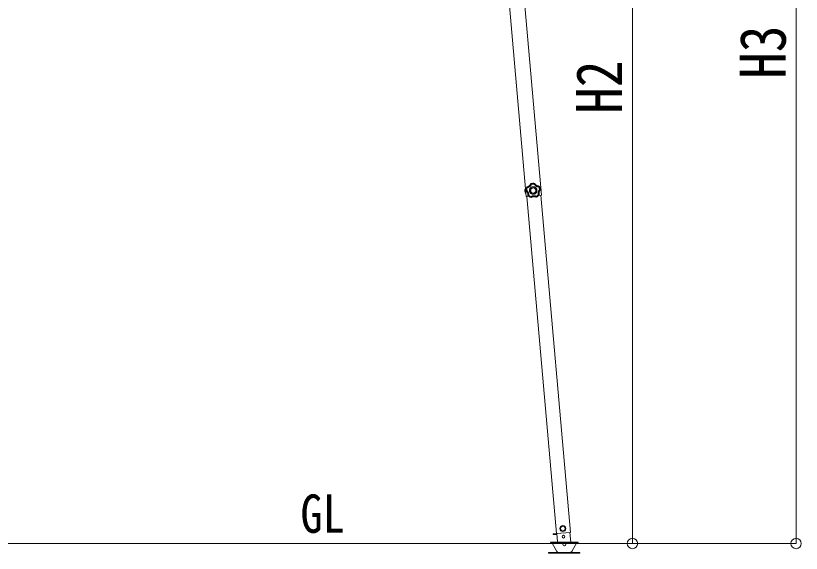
# Model space of a CAD drawing. Units: millimetres at full size, sheet at 1:30; details may follow other scales. Extents: x -8385 to 8479, y -5853 to 5787.
# Drawn here: x -3271 to -1019, y -1374 to 167 of the extents above; entities that cross this region are included whole.
import ezdxf
from ezdxf.enums import TextEntityAlignment as Align

# ---------------------------------------------------------------- set-up
doc = ezdxf.new("R2010")
doc.units = ezdxf.units.MM
doc.header["$LTSCALE"] = 30
doc.header["$PDMODE"] = 32
doc.header["$PDSIZE"] = 30
for name, color, linetype, lineweight in [('0-0_0', 7, 'Continuous', 9), ('0-A_寸法', 6, 'Continuous', 9), ('1-2_GLASS_SEAL', 4, 'Continuous', 9)]:
    doc.layers.add(name, color=color, linetype=linetype, lineweight=lineweight)
doc.styles.add('ＭＳ ゴシック', font='')
doc.styles.get('ＭＳ ゴシック').set_extended_font_data('MS Gothic')

msp = doc.modelspace()

# ---------------------------------------------------------------- linework, layer by layer
at = {"layer": '0-0_0'}
msp.add_line((-4369.42, -1345.53), (-1507.03, -1345.53), dxfattribs=at)
at = {"layer": '0-A_寸法'}
for p, q in [((-1034.08, -1345.53), (-1034.08, 1467.47)), ((-1503.09, 1267.07), (-1503.09, -1345.53)), ((-1503.09, -1345.53), (-1831.92, -1345.53)), ((-1034.08, -1345.53), (-1503.09, -1345.53))]:
    msp.add_line(p, q, dxfattribs=at)
for p in [(-1503.09, -1345.53), (-1034.08, -1345.53)]:
    msp.add_point(p, dxfattribs=at)
at = {"layer": '1-2_GLASS_SEAL'}
for p, q in [((-1947.47, 1241.97), (-1807.59, -351.15)), ((-1903.64, 1245.82), (-1763.76, -347.3)), ((-1794.48, -314.26), (-1794.8, -314.59)), ((-1794.48, -314.26), (-1794.8, -314.59)), ((-1794.57, -314.9), (-1794.8, -314.59)), ((-1794.25, -314.57), (-1794.57, -314.91)), ((-1794.25, -314.57), (-1794.57, -314.9)), ((-1794.48, -314.26), (-1794.25, -314.57)), ((-1783.59, -313.83), (-1783.4, -313.49)), ((-1783.23, -314.11), (-1783.59, -313.83)), ((-1783.23, -314.11), (-1783.59, -313.83)), ((-1783.04, -313.77), (-1783.4, -313.49)), ((-1783.04, -313.77), (-1783.4, -313.49)), ((-1783.04, -313.77), (-1783.23, -314.11)), ((-1810.74, -329.18), (-1810.03, -329.13)), ((-1810.74, -329.18), (-1810.29, -335.67)), ((-1809.83, -342.15), (-1810.29, -335.67)), ((-1810.03, -329.13), (-1809.12, -342.1)), ((-1808.52, -334.57), (-1808.16, -334.44)), ((-1808.52, -334.57), (-1808.3, -334.97)), ((-1808.52, -334.57), (-1808.3, -334.97)), ((-1807.94, -334.85), (-1808.3, -334.97)), ((-1808.16, -334.44), (-1807.94, -334.85)), ((-1808.15, -334.44), (-1807.94, -334.85)), ((-1805.45, -323.53), (-1805.83, -323.79)), ((-1805.45, -323.53), (-1805.83, -323.79)), ((-1805.57, -324.07), (-1805.83, -323.79)), ((-1805.19, -323.82), (-1805.57, -324.07)), ((-1805.19, -323.82), (-1805.57, -324.07)), ((-1805.45, -323.53), (-1805.19, -323.82)), ((-1771.47, -321.46), (-1771.25, -321.14)), ((-1771.06, -321.66), (-1771.47, -321.46)), ((-1771.06, -321.66), (-1771.47, -321.46)), ((-1770.83, -321.34), (-1771.25, -321.14)), ((-1770.83, -321.34), (-1771.24, -321.14)), ((-1770.83, -321.34), (-1771.06, -321.66)), ((-1767.21, -332), (-1767.05, -331.57)), ((-1767.21, -332), (-1767.05, -331.57)), ((-1766.83, -332.07), (-1767.21, -332)), ((-1767.05, -331.57), (-1766.67, -331.64)), ((-1766.83, -332.07), (-1766.67, -331.64)), ((-1766.83, -332.07), (-1766.67, -331.64)), ((-1809.83, -342.15), (-1809.12, -342.1)), ((-1807.59, -351.15), (-1800.53, -350.53)), ((-1721.27, -1317.16), (-1806.1, -351.02)), ((-1803.09, -347.87), (-1802.74, -347.7)), ((-1803.09, -347.87), (-1802.97, -348.31)), ((-1803.09, -347.87), (-1802.97, -348.31)), ((-1802.62, -348.14), (-1802.97, -348.31)), ((-1802.74, -347.7), (-1802.62, -348.14)), ((-1802.74, -347.7), (-1802.62, -348.14)), ((-1793.55, -353.81), (-1793.1, -353.73)), ((-1793.55, -353.81), (-1793.1, -353.73)), ((-1793.55, -354.2), (-1793.55, -353.81)), ((-1793.55, -354.2), (-1793.1, -354.11)), ((-1793.55, -354.2), (-1793.1, -354.11)), ((-1793.1, -353.73), (-1793.1, -354.11)), ((-1779.27, -352.76), (-1778.82, -352.78)), ((-1779.22, -353.14), (-1779.27, -352.76)), ((-1779.27, -352.76), (-1778.82, -352.78)), ((-1779.22, -353.14), (-1778.77, -353.16)), ((-1779.22, -353.14), (-1778.77, -353.16)), ((-1778.82, -352.78), (-1778.77, -353.16)), ((-1771.84, -348.01), (-1763.76, -347.3)), ((-1770.63, -345.9), (-1770.56, -345.45)), ((-1770.63, -345.9), (-1770.56, -345.45)), ((-1770.26, -346.02), (-1770.63, -345.9)), ((-1770.56, -345.45), (-1770.2, -345.57)), ((-1770.26, -346.02), (-1770.2, -345.57)), ((-1770.25, -346.02), (-1770.19, -345.57)), ((-1680.43, -1313.57), (-1765.26, -347.44)), ((-1730.14, -1318.23), (-1720.28, -1317.36)), ((-1720.28, -1317.36), (-1730.14, -1318.22)), ((-1730.14, -1318.23), (-1729.97, -1320.22)), ((-1720.1, -1319.36), (-1729.97, -1320.22)), ((-1721.28, -1317.15), (-1680.43, -1313.58)), ((-1720.3, -1317.06), (-1718.19, -1341.23)), ((-1679.78, -1341.9), (-1682.25, -1313.74)), ((-1738.46, -1341.58), (-1658.46, -1341.58)), ((-1738.46, -1342.58), (-1738.46, -1341.58)), ((-1738.46, -1342.58), (-1658.46, -1342.58)), ((-1719.76, -1368.58), (-1734.49, -1343.08)), ((-1662.42, -1343.08), (-1677.15, -1368.58)), ((-1658.46, -1341.58), (-1658.46, -1342.58))]:
    msp.add_line(p, q, dxfattribs=at)
for points in [[(-1794.8, -314.59), (-1795, -315.23), (-1795.24, -315.86), (-1795.48, -316.4), (-1795.63, -316.7), (-1795.78, -317), (-1795.94, -317.29), (-1796.11, -317.58), (-1796.29, -317.87), (-1796.92, -318.75), (-1797.79, -319.76), (-1798.77, -320.68), (-1799.84, -321.48), (-1800.98, -322.16), (-1801.96, -322.63), (-1802.28, -322.76), (-1802.59, -322.87), (-1802.91, -322.98), (-1803.23, -323.08), (-1803.55, -323.18), (-1804.12, -323.32), (-1804.78, -323.44), (-1805.45, -323.53)], [(-1805.19, -323.82), (-1804.53, -323.72), (-1803.88, -323.6), (-1803.3, -323.46), (-1802.98, -323.36), (-1802.67, -323.26), (-1802.35, -323.16), (-1802.04, -323.04), (-1801.74, -322.92), (-1801.24, -322.7), (-1800.65, -322.4), (-1800.08, -322.07), (-1799.77, -321.88), (-1799.5, -321.7), (-1799.23, -321.51), (-1798.96, -321.31), (-1798.7, -321.1), (-1798.2, -320.67), (-1797.27, -319.74), (-1796.44, -318.72), (-1795.91, -317.92), (-1795.58, -317.35), (-1795.28, -316.76), (-1795.01, -316.15), (-1794.77, -315.54), (-1794.57, -314.9)], [(-1794.57, -314.91), (-1794.53, -314.93), (-1794.46, -314.99), (-1794.34, -315.08), (-1794.2, -315.19), (-1794.02, -315.32), (-1793.82, -315.48), (-1793.61, -315.65), (-1793.38, -315.84), (-1793.14, -316.04), (-1792.9, -316.24), (-1793.15, -316.89), (-1793.43, -317.53), (-1793.7, -318.08), (-1793.86, -318.39), (-1794.04, -318.69), (-1794.22, -318.99), (-1794.4, -319.29), (-1794.6, -319.58), (-1795.21, -320.41), (-1796.12, -321.45), (-1797.13, -322.4), (-1797.49, -322.69), (-1797.76, -322.91), (-1798.04, -323.12), (-1798.32, -323.32), (-1798.61, -323.51), (-1799, -323.76), (-1799.6, -324.1), (-1800.21, -324.42), (-1800.83, -324.71), (-1801.47, -324.97), (-1802.13, -325.2), (-1802.8, -325.39), (-1803.47, -325.56), (-1804.16, -325.69)], [(-1783.4, -313.49), (-1786.19, -313.12), (-1788.99, -313.13), (-1791.77, -313.51), (-1794.48, -314.26)], [(-1783.4, -313.49), (-1786.19, -313.12), (-1788.99, -313.13), (-1791.77, -313.51), (-1794.48, -314.26)], [(-1783.59, -313.83), (-1786.27, -313.49), (-1788.97, -313.5), (-1791.64, -313.86), (-1794.25, -314.57)], [(-1794.25, -314.57), (-1794.22, -314.61), (-1794.16, -314.68), (-1794.07, -314.79), (-1793.95, -314.93), (-1793.8, -315.1), (-1793.64, -315.3), (-1793.47, -315.51), (-1793.28, -315.75), (-1793.09, -315.99), (-1792.9, -316.24)], [(-1783.59, -313.83), (-1783.61, -313.87), (-1783.66, -313.95), (-1783.74, -314.07), (-1783.84, -314.22), (-1783.95, -314.41), (-1784.09, -314.63), (-1784.23, -314.87), (-1784.38, -315.12), (-1784.54, -315.39), (-1784.69, -315.67)], [(-1783.23, -314.11), (-1783.26, -314.14), (-1783.32, -314.21), (-1783.42, -314.31), (-1783.55, -314.44), (-1783.71, -314.6), (-1783.88, -314.78), (-1784.07, -314.99), (-1784.27, -315.2), (-1784.48, -315.43), (-1784.69, -315.67)], [(-1783.23, -314.11), (-1782.93, -314.71), (-1782.61, -315.29), (-1782.26, -315.85), (-1781.88, -316.4), (-1781.47, -316.92), (-1781.04, -317.42), (-1780.58, -317.89), (-1780.1, -318.33), (-1779.76, -318.62), (-1779.51, -318.82), (-1779.24, -319.02), (-1778.97, -319.22), (-1778.7, -319.4), (-1778.32, -319.64), (-1777.17, -320.26), (-1775.95, -320.76), (-1775.01, -321.05), (-1774.68, -321.13), (-1774.36, -321.2), (-1774.03, -321.26), (-1773.71, -321.32), (-1773.38, -321.36), (-1772.79, -321.42), (-1772.13, -321.46), (-1771.47, -321.46)], [(-1771.24, -321.14), (-1771.92, -321.14), (-1772.59, -321.11), (-1773.17, -321.05), (-1773.5, -321.01), (-1773.83, -320.95), (-1774.16, -320.89), (-1774.49, -320.81), (-1774.82, -320.73), (-1775.86, -320.41), (-1777.08, -319.89), (-1778.26, -319.25), (-1779.35, -318.48), (-1780.36, -317.6), (-1781.1, -316.81), (-1781.32, -316.55), (-1781.53, -316.29), (-1781.73, -316.02), (-1781.92, -315.75), (-1782.11, -315.47), (-1782.42, -314.97), (-1782.75, -314.38), (-1783.04, -313.77)], [(-1805.84, -323.79), (-1807.05, -326.33), (-1807.91, -329), (-1808.4, -331.76), (-1808.52, -334.57)], [(-1805.83, -323.79), (-1807.05, -326.33), (-1807.9, -329), (-1808.4, -331.76), (-1808.52, -334.57)], [(-1808.3, -334.97), (-1807.76, -335.36), (-1807.24, -335.79), (-1806.8, -336.18), (-1806.56, -336.41), (-1806.32, -336.65), (-1806.09, -336.89), (-1805.87, -337.15), (-1805.65, -337.4), (-1805, -338.27), (-1804.31, -339.41), (-1803.75, -340.63), (-1803.31, -341.89), (-1803.02, -343.19), (-1802.88, -344.27), (-1802.85, -344.6), (-1802.84, -344.94), (-1802.83, -345.28), (-1802.84, -345.61), (-1802.85, -345.95), (-1802.89, -346.54), (-1802.97, -347.2), (-1803.09, -347.87)], [(-1805.57, -324.07), (-1806.72, -326.52), (-1807.54, -329.09), (-1808.02, -331.74), (-1808.15, -334.44)], [(-1808.15, -334.44), (-1808.11, -334.43), (-1808.03, -334.39), (-1807.89, -334.33), (-1807.72, -334.27), (-1807.51, -334.18), (-1807.28, -334.09), (-1807.02, -333.99), (-1806.74, -333.89), (-1806.45, -333.78), (-1806.15, -333.67)], [(-1807.94, -334.85), (-1807.9, -334.82), (-1807.82, -334.77), (-1807.71, -334.69), (-1807.55, -334.58), (-1807.37, -334.46), (-1807.16, -334.32), (-1806.93, -334.17), (-1806.68, -334), (-1806.42, -333.84), (-1806.15, -333.67), (-1805.61, -334.11), (-1805.09, -334.57), (-1804.65, -335), (-1804.41, -335.26), (-1804.17, -335.51), (-1803.94, -335.78), (-1803.72, -336.04), (-1803.5, -336.32), (-1802.9, -337.16), (-1802.19, -338.35), (-1801.6, -339.6), (-1801.43, -340.03), (-1801.31, -340.36), (-1801.2, -340.69), (-1801.1, -341.02), (-1801, -341.35), (-1800.89, -341.8), (-1800.74, -342.47), (-1800.63, -343.15), (-1800.55, -343.83), (-1800.5, -344.52), (-1800.49, -345.22), (-1800.5, -345.92), (-1800.56, -346.61), (-1800.64, -347.31)], [(-1802.74, -347.7), (-1802.63, -347.05), (-1802.55, -346.39), (-1802.5, -345.8), (-1802.49, -345.46), (-1802.49, -345.13), (-1802.5, -344.8), (-1802.51, -344.47), (-1802.53, -344.14), (-1802.59, -343.6), (-1802.69, -342.95), (-1802.82, -342.31), (-1802.91, -341.96), (-1803, -341.64), (-1803.1, -341.32), (-1803.21, -341.01), (-1803.32, -340.7), (-1803.57, -340.08), (-1804.17, -338.91), (-1804.89, -337.81), (-1805.48, -337.05), (-1805.93, -336.56), (-1806.4, -336.09), (-1806.89, -335.65), (-1807.4, -335.24), (-1807.94, -334.85)], [(-1805.57, -324.07), (-1805.56, -324.08), (-1805.54, -324.1), (-1805.52, -324.13), (-1805.49, -324.16), (-1805.45, -324.21), (-1805.41, -324.26), (-1805.36, -324.32), (-1805.31, -324.38), (-1805.25, -324.45), (-1805.18, -324.53), (-1805.1, -324.63), (-1804.95, -324.81), (-1804.78, -325), (-1804.64, -325.16), (-1804.55, -325.26), (-1804.45, -325.37), (-1804.36, -325.48), (-1804.26, -325.59), (-1804.16, -325.69), (-1805.6, -329.57), (-1806.15, -333.67)], [(-1805.19, -323.82), (-1805.18, -323.83), (-1805.17, -323.85), (-1805.15, -323.88), (-1805.13, -323.92), (-1805.11, -323.97), (-1805.08, -324.03), (-1805.04, -324.1), (-1805, -324.17), (-1804.96, -324.26), (-1804.91, -324.35), (-1804.85, -324.45), (-1804.74, -324.66), (-1804.62, -324.89), (-1804.52, -325.07), (-1804.45, -325.19), (-1804.38, -325.32), (-1804.31, -325.44), (-1804.23, -325.57), (-1804.16, -325.69)], [(-1776.76, -333.32), (-1776.89, -332.23), (-1777.13, -331.17), (-1777.47, -330.16), (-1777.9, -329.19), (-1778.42, -328.28), (-1779.02, -327.43), (-1779.7, -326.65), (-1780.45, -325.93), (-1781.26, -325.29), (-1782.13, -324.73), (-1783.06, -324.25), (-1784.03, -323.86), (-1785.04, -323.57), (-1786.1, -323.37), (-1787.18, -323.29), (-1788.28, -323.31), (-1789.38, -323.44), (-1790.44, -323.68), (-1791.45, -324.02), (-1792.41, -324.45), (-1793.32, -324.97), (-1794.17, -325.57), (-1794.96, -326.25), (-1795.68, -326.99), (-1796.32, -327.81), (-1796.88, -328.68), (-1797.36, -329.61), (-1797.74, -330.58), (-1798.04, -331.59), (-1798.23, -332.64), (-1798.32, -333.73), (-1798.3, -334.83), (-1798.17, -335.93), (-1797.93, -336.99), (-1797.59, -338), (-1797.16, -338.96), (-1796.64, -339.87), (-1796.04, -340.72), (-1795.36, -341.51)], [(-1795.36, -341.51), (-1794.61, -342.23), (-1793.8, -342.87), (-1792.93, -343.43), (-1792, -343.91), (-1791.03, -344.29), (-1790.01, -344.59), (-1788.96, -344.78), (-1787.88, -344.87), (-1786.78, -344.85), (-1785.68, -344.71), (-1784.62, -344.48), (-1783.61, -344.14), (-1782.64, -343.71), (-1781.73, -343.19), (-1780.88, -342.59), (-1780.1, -341.91), (-1779.38, -341.16), (-1778.74, -340.35), (-1778.18, -339.47), (-1777.7, -338.55), (-1777.31, -337.58), (-1777.02, -336.56), (-1776.83, -335.51), (-1776.74, -334.43), (-1776.76, -333.32)], [(-1784.69, -315.67), (-1788.83, -315.5), (-1792.9, -316.24)], [(-1771.47, -321.46), (-1771.48, -321.5), (-1771.51, -321.59), (-1771.56, -321.72), (-1771.62, -321.9), (-1771.7, -322.11), (-1771.79, -322.34), (-1771.88, -322.6), (-1771.99, -322.88), (-1772.1, -323.17), (-1772.22, -323.46), (-1772.93, -323.42), (-1773.63, -323.35), (-1774.32, -323.25), (-1775.01, -323.11), (-1775.7, -322.94), (-1776.69, -322.62), (-1777.98, -322.09), (-1779.21, -321.44), (-1779.73, -321.12), (-1780.03, -320.92), (-1780.31, -320.72), (-1780.6, -320.51), (-1780.87, -320.3), (-1781.21, -320.02), (-1781.73, -319.56), (-1782.23, -319.07), (-1782.7, -318.56), (-1783.15, -318.02), (-1783.58, -317.46), (-1783.98, -316.88), (-1784.35, -316.28), (-1784.69, -315.67)], [(-1770.56, -345.45), (-1770.61, -345.45), (-1770.7, -345.45), (-1770.85, -345.44), (-1771.03, -345.44), (-1771.25, -345.43), (-1771.5, -345.42), (-1771.78, -345.41), (-1772.08, -345.39), (-1772.39, -345.37), (-1772.7, -345.35), (-1772.88, -344.67), (-1773.03, -343.98), (-1773.15, -343.29), (-1773.23, -342.59), (-1773.28, -341.89), (-1773.29, -340.84), (-1773.18, -339.46), (-1772.94, -338.08), (-1772.8, -337.49), (-1772.7, -337.15), (-1772.6, -336.81), (-1772.49, -336.48), (-1772.37, -336.15), (-1772.21, -335.74), (-1771.93, -335.1), (-1771.62, -334.48), (-1771.28, -333.87), (-1770.91, -333.28), (-1770.51, -332.7), (-1770.08, -332.14), (-1769.62, -331.6), (-1769.14, -331.08)], [(-1771.06, -321.66), (-1771.08, -321.7), (-1771.13, -321.78), (-1771.21, -321.9), (-1771.3, -322.06), (-1771.42, -322.25), (-1771.56, -322.46), (-1771.71, -322.69), (-1771.87, -322.94), (-1772.05, -323.2), (-1772.22, -323.46)], [(-1769.14, -331.08), (-1770.26, -327.1), (-1772.22, -323.46)], [(-1767.21, -332), (-1767.69, -332.46), (-1768.14, -332.95), (-1768.57, -333.45), (-1768.97, -333.98), (-1769.34, -334.54), (-1769.68, -335.1), (-1769.98, -335.68), (-1770.26, -336.28), (-1770.43, -336.68), (-1770.54, -336.99), (-1770.65, -337.31), (-1770.75, -337.62), (-1770.84, -337.94), (-1770.95, -338.37), (-1771.19, -339.66), (-1771.29, -340.97), (-1771.27, -341.96), (-1771.25, -342.29), (-1771.21, -342.62), (-1771.17, -342.95), (-1771.12, -343.28), (-1771.07, -343.6), (-1770.94, -344.18), (-1770.77, -344.82), (-1770.56, -345.45)], [(-1767.05, -331.57), (-1767.56, -328.91), (-1768.4, -326.35), (-1769.57, -323.92), (-1771.06, -321.66)], [(-1770.19, -345.57), (-1770.4, -344.93), (-1770.58, -344.28), (-1770.7, -343.71), (-1770.76, -343.38), (-1770.81, -343.04), (-1770.85, -342.71), (-1770.89, -342.38), (-1770.91, -342.04), (-1770.92, -340.95), (-1770.81, -339.63), (-1770.56, -338.31), (-1770.17, -337.03), (-1769.64, -335.81), (-1769.12, -334.85), (-1768.94, -334.57), (-1768.76, -334.29), (-1768.56, -334.01), (-1768.36, -333.74), (-1768.16, -333.48), (-1767.78, -333.03), (-1767.32, -332.54), (-1766.83, -332.07)], [(-1766.67, -331.64), (-1767.18, -328.87), (-1768.06, -326.21), (-1769.28, -323.69), (-1770.83, -321.34)], [(-1766.67, -331.64), (-1767.18, -328.87), (-1768.06, -326.21), (-1769.28, -323.69), (-1770.83, -321.34)], [(-1767.05, -331.57), (-1767.09, -331.56), (-1767.19, -331.53), (-1767.33, -331.5), (-1767.51, -331.45), (-1767.72, -331.4), (-1767.97, -331.34), (-1768.24, -331.28), (-1768.53, -331.21), (-1768.83, -331.15), (-1769.14, -331.08)], [(-1767.21, -332), (-1767.25, -331.98), (-1767.33, -331.94), (-1767.46, -331.87), (-1767.63, -331.79), (-1767.83, -331.69), (-1768.05, -331.58), (-1768.3, -331.46), (-1768.57, -331.34), (-1768.85, -331.21), (-1769.14, -331.08)], [(-1802.97, -348.31), (-1800.93, -350.25), (-1798.66, -351.89), (-1796.19, -353.21), (-1793.55, -354.2)], [(-1802.97, -348.31), (-1800.93, -350.25), (-1798.66, -351.89), (-1796.19, -353.21), (-1793.55, -354.2)], [(-1802.74, -347.7), (-1802.7, -347.69), (-1802.61, -347.68), (-1802.47, -347.66), (-1802.28, -347.63), (-1802.07, -347.59), (-1801.82, -347.54), (-1801.55, -347.49), (-1801.25, -347.43), (-1800.95, -347.37), (-1800.64, -347.31)], [(-1802.62, -348.14), (-1802.58, -348.13), (-1802.49, -348.09), (-1802.36, -348.04), (-1802.18, -347.97), (-1801.98, -347.88), (-1801.74, -347.79), (-1801.49, -347.68), (-1801.21, -347.56), (-1800.93, -347.44), (-1800.64, -347.31)], [(-1802.62, -348.14), (-1800.65, -350), (-1798.46, -351.57), (-1796.09, -352.85), (-1793.55, -353.81)], [(-1800.64, -347.31), (-1797.4, -349.87), (-1793.67, -351.66)], [(-1793.1, -353.73), (-1793.11, -353.68), (-1793.14, -353.59), (-1793.18, -353.46), (-1793.24, -353.28), (-1793.3, -353.07), (-1793.37, -352.82), (-1793.44, -352.56), (-1793.52, -352.27), (-1793.59, -351.97), (-1793.67, -351.66), (-1793.08, -351.28), (-1792.47, -350.92), (-1791.85, -350.6), (-1791.21, -350.31), (-1790.55, -350.04), (-1789.56, -349.71), (-1788.21, -349.38), (-1786.83, -349.19), (-1786.22, -349.14), (-1785.87, -349.13), (-1785.51, -349.12), (-1785.16, -349.13), (-1784.81, -349.14), (-1784.38, -349.16), (-1783.68, -349.23), (-1782.99, -349.33), (-1782.31, -349.47), (-1781.63, -349.64), (-1780.96, -349.84), (-1780.29, -350.07), (-1779.64, -350.34), (-1779, -350.64)], [(-1793.55, -353.81), (-1793.56, -353.76), (-1793.56, -353.67), (-1793.58, -353.52), (-1793.59, -353.34), (-1793.6, -353.12), (-1793.62, -352.86), (-1793.63, -352.59), (-1793.65, -352.29), (-1793.66, -351.98), (-1793.67, -351.66)], [(-1779.27, -352.76), (-1779.86, -352.45), (-1780.46, -352.17), (-1781.08, -351.92), (-1781.7, -351.7), (-1782.34, -351.52), (-1782.99, -351.37), (-1783.63, -351.26), (-1784.29, -351.18), (-1784.72, -351.15), (-1785.05, -351.13), (-1785.38, -351.13), (-1785.72, -351.13), (-1786.05, -351.14), (-1786.49, -351.17), (-1787.79, -351.34), (-1789.06, -351.65), (-1790, -351.98), (-1790.31, -352.1), (-1790.61, -352.23), (-1790.91, -352.37), (-1791.21, -352.52), (-1791.5, -352.68), (-1792.01, -352.97), (-1792.56, -353.33), (-1793.1, -353.73)], [(-1793.1, -354.11), (-1792.56, -353.72), (-1791.99, -353.35), (-1791.49, -353.05), (-1791.19, -352.9), (-1790.89, -352.75), (-1790.59, -352.6), (-1790.28, -352.47), (-1789.97, -352.34), (-1788.94, -351.99), (-1787.64, -351.69), (-1786.31, -351.53), (-1784.97, -351.5), (-1783.65, -351.62), (-1782.58, -351.82), (-1782.25, -351.91), (-1781.93, -352), (-1781.61, -352.09), (-1781.29, -352.2), (-1780.97, -352.32), (-1780.43, -352.54), (-1779.82, -352.82), (-1779.22, -353.14)], [(-1779.27, -352.76), (-1779.27, -352.71), (-1779.25, -352.62), (-1779.23, -352.48), (-1779.2, -352.3), (-1779.17, -352.08), (-1779.14, -351.83), (-1779.1, -351.55), (-1779.07, -351.26), (-1779.03, -350.95), (-1779, -350.64)], [(-1779, -350.64), (-1775.56, -348.35), (-1772.7, -345.35)], [(-1778.82, -352.78), (-1778.82, -352.73), (-1778.82, -352.64), (-1778.83, -352.49), (-1778.85, -352.31), (-1778.86, -352.09), (-1778.88, -351.83), (-1778.91, -351.56), (-1778.93, -351.26), (-1778.97, -350.95), (-1779, -350.64)], [(-1778.82, -352.78), (-1776.44, -351.47), (-1774.27, -349.88), (-1772.32, -348.02), (-1770.63, -345.9)], [(-1778.77, -353.16), (-1776.29, -351.82), (-1774.03, -350.17), (-1772.01, -348.22), (-1770.25, -346.02)], [(-1778.77, -353.16), (-1776.29, -351.82), (-1774.03, -350.16), (-1772.01, -348.22), (-1770.26, -346.02)], [(-1770.63, -345.9), (-1770.67, -345.89), (-1770.76, -345.87), (-1770.9, -345.84), (-1771.08, -345.79), (-1771.3, -345.74), (-1771.54, -345.68), (-1771.81, -345.6), (-1772.1, -345.52), (-1772.4, -345.44), (-1772.7, -345.35)], [(-1730.14, -1318.22), (-1729.97, -1320.21), (-1720.1, -1319.35)]]:
    msp.add_lwpolyline(points, dxfattribs=at)
for points in [[(-1780.04, -333.55), (-1780.3, -332.06), (-1780.84, -330.68), (-1781.61, -329.46), (-1782.61, -328.41), (-1783.78, -327.58), (-1785.1, -326.98), (-1786.53, -326.64), (-1788.05, -326.59), (-1789.55, -326.85), (-1790.92, -327.38), (-1792.15, -328.16), (-1793.19, -329.15), (-1794.03, -330.33), (-1794.63, -331.65), (-1794.97, -333.08), (-1795.01, -334.6), (-1794.76, -336.1), (-1794.22, -337.47), (-1793.44, -338.7), (-1792.45, -339.74), (-1791.28, -340.58), (-1789.96, -341.18), (-1788.52, -341.52), (-1787.01, -341.56), (-1785.51, -341.3), (-1784.13, -340.77), (-1782.91, -339.99), (-1781.87, -339), (-1781.03, -337.83), (-1780.43, -336.51), (-1780.09, -335.07)], [(-1703.05, -1295.3), (-1709.19, -1299.6), (-1708.54, -1307.08), (-1701.74, -1310.25), (-1695.59, -1305.95), (-1696.24, -1298.47)], [(-1653.71, -1373.58), (-1653.71, -1371.58), (-1743.71, -1371.58), (-1743.71, -1373.58)]]:
    msp.add_lwpolyline(points, close=True, dxfattribs=at)
for centre, radius in [((-1702.39, -1302.78), 8.5), ((-1702.39, -1302.78), 7.7), ((-1702.39, -1302.78), 6.5), ((-1700.75, -1325.99), 4)]:
    msp.add_circle(centre, radius, dxfattribs=at)
for centre, radius, start, end in [((-1791.42, -334.35), 20, 165.03443, 202.96557), ((-1735.35, -1343.58), 1, 30, 90), ((-1698.46, -1347.58), 4.25, 183.37229, 176.62771), ((-1661.56, -1343.58), 1, 90, 150), ((-1714.57, -1365.58), 6, 210, 270), ((-1682.34, -1365.58), 6, 270, 330)]:
    msp.add_arc(centre, radius, start, end, dxfattribs=at)

# ---------------------------------------------------------------- texts
at = {"layer": '0-0_0', "style": 'ＭＳ ゴシック', "width": 0.85}
msp.add_text('GL', height=110, dxfattribs=at).set_placement((-2454.73, -1347.97), align=Align.BOTTOM_LEFT)
at = {"layer": '0-A_寸法', "color": 7, "style": 'ＭＳ ゴシック', "width": 0.85}
for s, p in [('H3', (-1024.08, -14.03)), ('H2', (-1493.09, -114.23))]:
    msp.add_text(s, height=132, rotation=90, dxfattribs=at).set_placement(p, align=Align.BOTTOM_LEFT)

doc.saveas('drawing.dxf')
